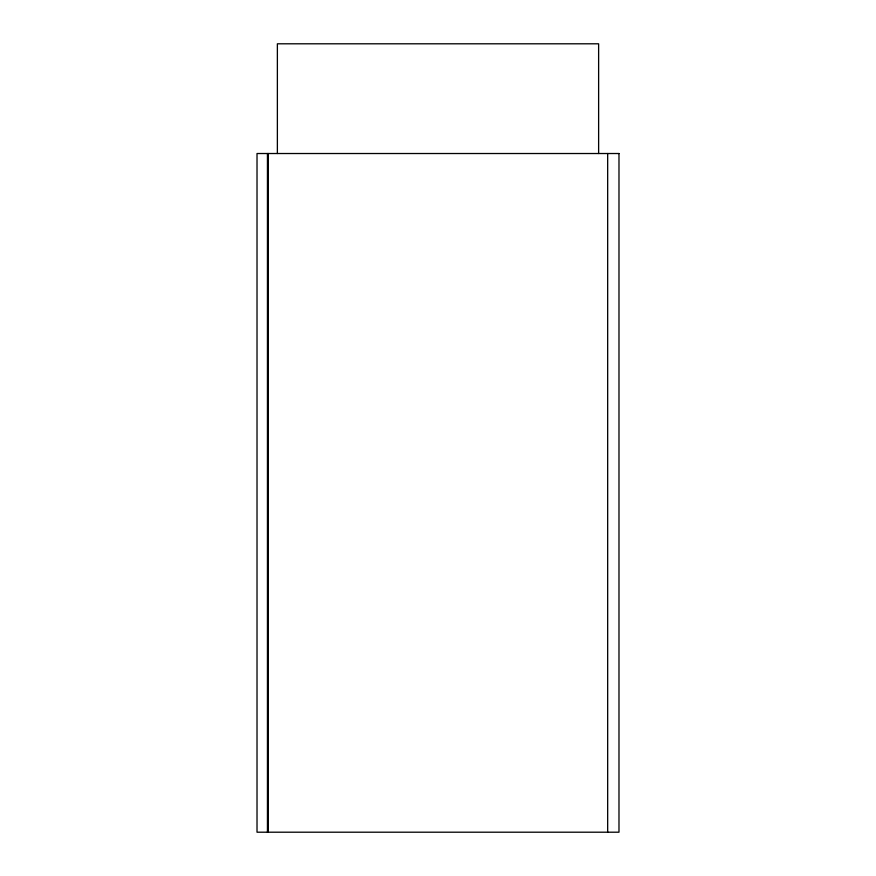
<?xml version="1.0" encoding="UTF-8"?>
<svg xmlns="http://www.w3.org/2000/svg" width="876" height="876" viewBox="0 0 876 876"><rect width="100%" height="100%" fill="white"/><g stroke="black" fill="none" stroke-linecap="round" stroke-linejoin="round"><path stroke-width="1.31" d="M607.67 153.519L607.67 832.2M598.626 153.519L598.626 43.8L277.374 43.8L277.374 153.519M268.33 153.519L268.33 832.2M267.443 153.519L267.443 832.2M618.982 153.519L257.018 153.519L257.018 832.2L618.982 832.2L618.982 153.519"/></g></svg>
